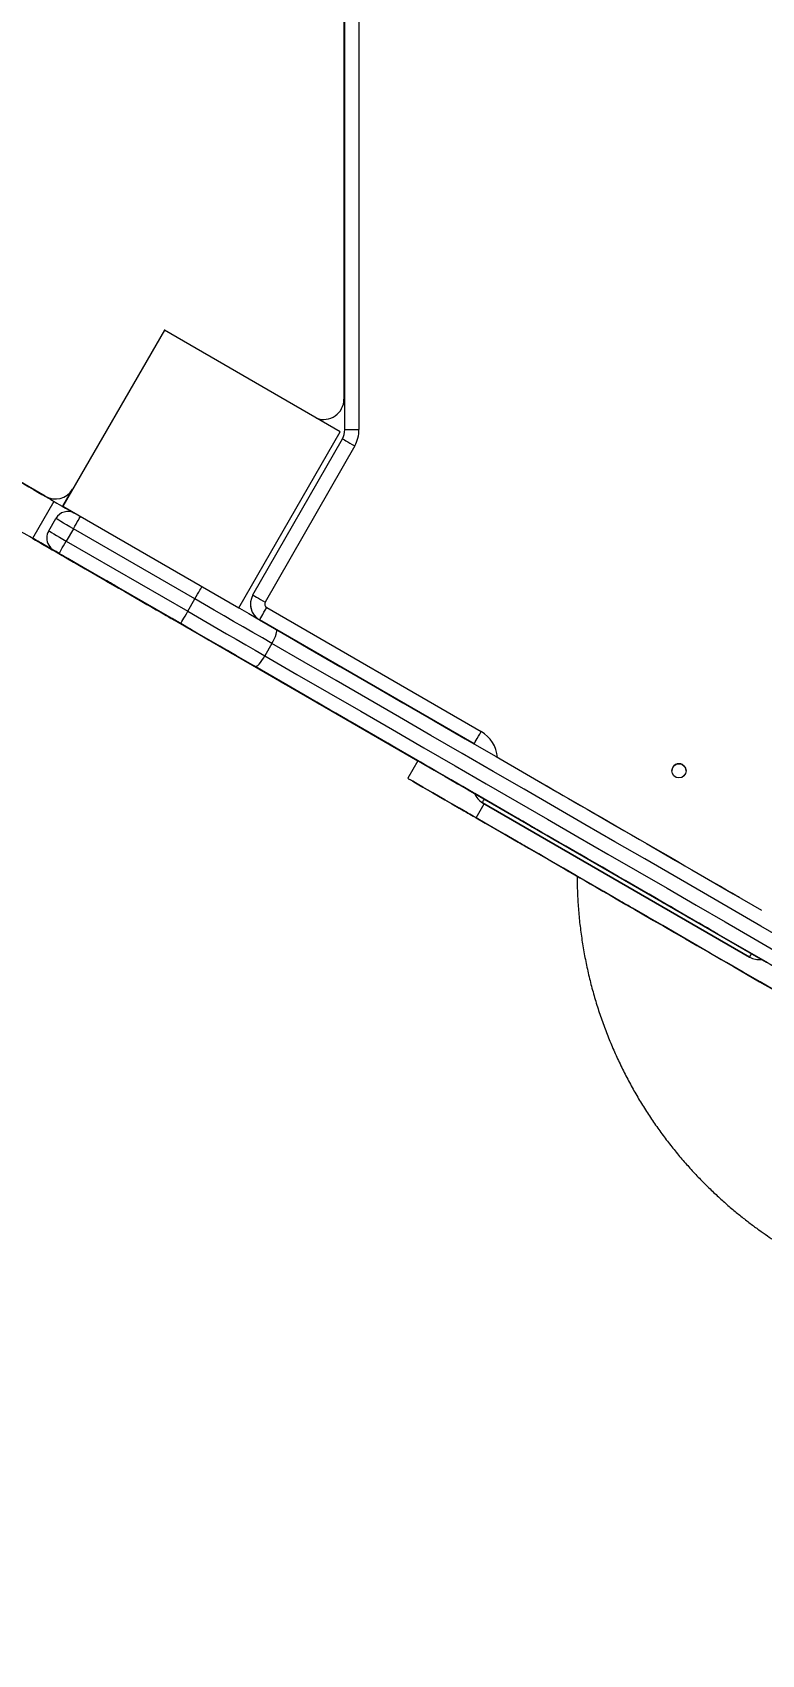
# Model space of a CAD drawing. Header units: millimetres. Extents: x -11024 to 8278, y -7837 to 5770.
# Drawn here: x -5046 to -4687, y -1772 to -974 of the extents above; entities that cross this region are included whole.
import ezdxf

# ---------------------------------------------------------------- set-up
doc = ezdxf.new("R2010")
doc.units = ezdxf.units.MM
for name, color, linetype in [('DIKOM_ОБЪЕКТ', 7, 'Continuous'), ('DIKOM_РАЗМЕР_ЗОНА', 7, 'Continuous'), ('DIKOM_РАЗМЕР_ОБЪЕКТА', 7, 'Continuous')]:
    doc.layers.add(name, color=color, linetype=linetype)
doc.styles.add('style1', font='arial.ttf', dxfattribs={"width": 0.8})
doc.dimstyles.new('1-50', dxfattribs={"dimtxt": 300, "dimasz": 200, "dimexe": 100, "dimexo": 0, "dimgap": 100, "dimtad": 1, "dimtxsty": 'style1', "dimcen": 200, "dimclrd": 7, "dimclre": 7, "dimclrt": 7, "dimadec": 1, "dimazin": 2, "dimtfac": 1, "dimtmove": 0, "dimatfit": 2, "dimfxl": 0, "dimlwd": 25, "dimlwe": 18, "dimarcsym": 0})

# ---------------------------------------------------------------- blocks, each defined once
blk = doc.blocks.new('*D9')
at = {"layer": 'Defpoints', "color": 0, "transparency": 16777216}
for p in [(3740.68, 3707.51), (-8191.56, -3797.25), (-1076.12, -3797.25)]:
    blk.add_point(p, dxfattribs=at)
at = {"layer": 'DIKOM_РАЗМЕР_ОБЪЕКТА', "color": 7, "lineweight": 18, "transparency": 16777216}
for p, q in [((3740.68, 3707.51), (-8291.56, 3707.51)), ((-1076.12, -3797.25), (-8291.56, -3797.25))]:
    blk.add_line(p, q, dxfattribs=at)
at = {"layer": 'DIKOM_РАЗМЕР_ОБЪЕКТА', "color": 7, "lineweight": 25, "transparency": 16777216}
blk.add_line((-8191.56, 3507.51), (-8191.56, -3597.25), dxfattribs=at)
at = {"layer": 'DIKOM_РАЗМЕР_ОБЪЕКТА', "color": 7, "transparency": 16777216}
for points in [[(-8224.9, 3507.51), (-8158.23, 3507.51), (-8191.56, 3707.51)], [(-8224.9, -3597.25), (-8158.23, -3597.25), (-8191.56, -3797.25)]]:
    blk.add_solid(points, dxfattribs=at)
at = {"layer": 'DIKOM_РАЗМЕР_ОБЪЕКТА', "color": 7, "transparency": 16777216, "insert": (-8444.74, -44.87), "char_height": 300, "attachment_point": 5, "rotation": 90, "style": 'style1'}
blk.add_mtext('7500', dxfattribs=at)
blk = doc.blocks.new('*D10')
at = {"layer": 'Defpoints', "color": 0, "transparency": 16777216}
for p in [(-7791.31, -186.83), (6174.94, -1432.98), (6174.94, -5371.27)]:
    blk.add_point(p, dxfattribs=at)
at = {"layer": 'DIKOM_РАЗМЕР_ОБЪЕКТА', "color": 7, "lineweight": 18, "transparency": 16777216}
for p, q in [((-7791.31, -186.83), (-7791.31, -5471.27)), ((6174.94, -1432.98), (6174.94, -5471.27))]:
    blk.add_line(p, q, dxfattribs=at)
at = {"layer": 'DIKOM_РАЗМЕР_ОБЪЕКТА', "color": 7, "lineweight": 25, "transparency": 16777216}
blk.add_line((-7591.31, -5371.27), (5974.94, -5371.27), dxfattribs=at)
at = {"layer": 'DIKOM_РАЗМЕР_ОБЪЕКТА', "color": 7, "transparency": 16777216}
for points in [[(-7591.31, -5337.93), (-7591.31, -5404.6), (-7791.31, -5371.27)], [(5974.94, -5337.93), (5974.94, -5404.6), (6174.94, -5371.27)]]:
    blk.add_solid(points, dxfattribs=at)
at = {"layer": 'DIKOM_РАЗМЕР_ОБЪЕКТА', "color": 7, "transparency": 16777216, "insert": (-1343.68, -5118.1), "char_height": 300, "attachment_point": 5, "style": 'style1'}
blk.add_mtext('14000', dxfattribs=at)
blk = doc.blocks.new('*D11')
at = {"layer": 'Defpoints', "color": 0, "transparency": 16777216}
for p in [(3316.13, 5770.14), (-10574.15, -5797.25), (-1580.09, -5797.25)]:
    blk.add_point(p, dxfattribs=at)
at = {"layer": 'DIKOM_РАЗМЕР_ЗОНА', "color": 7, "lineweight": 18, "transparency": 16777216}
for p, q in [((3316.13, 5770.14), (-10674.15, 5770.14)), ((-1580.09, -5797.25), (-10674.15, -5797.25))]:
    blk.add_line(p, q, dxfattribs=at)
at = {"layer": 'DIKOM_РАЗМЕР_ЗОНА', "color": 7, "lineweight": 25, "transparency": 16777216}
blk.add_line((-10574.15, 5570.14), (-10574.15, -5597.25), dxfattribs=at)
at = {"layer": 'DIKOM_РАЗМЕР_ЗОНА', "color": 7, "transparency": 16777216}
for points in [[(-10607.49, 5570.14), (-10540.82, 5570.14), (-10574.15, 5770.14)], [(-10607.49, -5597.25), (-10540.82, -5597.25), (-10574.15, -5797.25)]]:
    blk.add_solid(points, dxfattribs=at)
at = {"layer": 'DIKOM_РАЗМЕР_ЗОНА', "color": 7, "transparency": 16777216, "insert": (-10827.33, -172.99), "char_height": 300, "attachment_point": 5, "rotation": 90, "style": 'style1'}
blk.add_mtext('11500', dxfattribs=at)

msp = doc.modelspace()

# ---------------------------------------------------------------- linework, layer by layer
at = {"layer": 'DIKOM_ОБЪЕКТ', "color": 7, "linetype": 'Continuous', "lineweight": 15}
for p, q in [((-4892.611, -596.826), (-4892.611, -1154.038)), ((-4892.204, -1169.041), (-4892.204, -602.311)), ((-4885.204, -602.311), (-4885.204, -1169.041)), ((-4981.065, -1120.135), (-5031.064, -1206.737)), ((-4981.065, -1120.135), (-4981.115, -1120.107)), ((-4894.462, -1170.135), (-4981.065, -1120.135)), ((-5039.84, -1201.826), (-5170.61, -1126.326)), ((-4944.462, -1256.737), (-4894.462, -1170.135)), ((-4937.472, -1250.411), (-4893.396, -1173.516)), ((-4887.323, -1176.997), (-4931.399, -1253.892)), ((-5035.467, -1204.353), (-5045.966, -1222.539)), ((-5027.015, -1199.392), (-5031.21, -1206.657)), ((-5038.066, -1218.857), (-5034.566, -1212.795)), ((-5031.064, -1206.737), (-5031.21, -1206.657)), ((-5031.21, -1206.657), (-5031.205, -1206.661)), ((-5031.198, -1206.664), (-5031.205, -1206.66)), ((-5031.135, -1206.699), (-5031.202, -1206.815)), ((-5031.196, -1206.819), (-5031.129, -1206.702)), ((-5031.172, -1206.679), (-5031.189, -1206.669)), ((-5031.135, -1206.699), (-5031.172, -1206.679)), ((-5031.144, -1206.694), (-5031.162, -1206.684)), ((-5031.129, -1206.702), (-5031.135, -1206.699)), ((-5031.064, -1206.737), (-4944.462, -1256.737)), ((-5025.905, -1217.795), (-5029.405, -1223.857)), ((-4966.027, -1252.366), (-5025.905, -1217.795)), ((-5046.069, -1222.483), (-5046.087, -1222.473)), ((-5046.042, -1222.498), (-5046.059, -1222.488)), ((-5046.003, -1222.52), (-5046.032, -1222.503)), ((-5045.982, -1222.531), (-5045.992, -1222.525)), ((-5045.966, -1222.539), (-5045.972, -1222.536)), ((-5039.004, -1222.358), (-5039.004, -1222.358)), ((-5035.504, -1228.42), (-5035.504, -1228.42)), ((-5029.405, -1223.857), (-4969.527, -1258.428)), ((-4973.027, -1264.491), (-5032.905, -1229.92)), ((-5024.245, -1234.92), (-5003.462, -1246.919)), ((-5003.533, -1247.042), (-5020.114, -1237.469)), ((-5020.108, -1237.472), (-5003.529, -1247.044)), ((-5020.108, -1237.472), (-5020.108, -1237.472)), ((-5003.533, -1247.041), (-5020.087, -1237.484)), ((-5020.08, -1237.487), (-5003.529, -1247.043)), ((-5020.08, -1237.487), (-5020.08, -1237.487)), ((-5003.533, -1247.04), (-5020.06, -1237.499)), ((-5020.053, -1237.502), (-5003.529, -1247.042)), ((-5020.053, -1237.502), (-5020.053, -1237.502)), ((-5003.532, -1247.04), (-5020.021, -1237.52)), ((-5020.011, -1237.525), (-5003.531, -1247.04)), ((-5020.011, -1237.525), (-5020.011, -1237.525)), ((-5003.531, -1247.04), (-5020.001, -1237.531)), ((-5019.922, -1237.416), (-5019.991, -1237.536)), ((-5019.991, -1237.536), (-5003.531, -1247.04)), ((-5003.462, -1246.919), (-5003.531, -1247.04)), ((-5003.531, -1247.04), (-5003.531, -1247.04)), ((-5003.529, -1247.042), (-5003.529, -1247.042)), ((-5003.529, -1247.043), (-5003.529, -1247.043)), ((-5003.529, -1247.043), (-5003.529, -1247.044)), ((-4969.527, -1258.428), (-4966.027, -1252.366)), ((-4944.462, -1256.737), (-4944.465, -1256.736)), ((-4938.664, -1254.887), (-4938.664, -1254.887)), ((-4930.664, -1256.619), (-4824.975, -1317.638)), ((-4977.481, -1261.919), (-4977.55, -1262.04)), ((-4977.481, -1261.919), (-4977.55, -1262.04)), ((-4977.481, -1261.92), (-4977.55, -1262.04)), ((-4977.481, -1261.92), (-4977.55, -1262.04)), ((-4977.483, -1261.924), (-4977.55, -1262.041)), ((-4977.483, -1261.924), (-4977.55, -1262.042)), ((-4977.483, -1261.924), (-4977.55, -1262.041)), ((-4977.483, -1261.924), (-4977.55, -1262.042)), ((-4977.483, -1261.925), (-4977.55, -1262.043)), ((-4977.483, -1261.925), (-4977.55, -1262.043)), ((-4977.55, -1262.04), (-4977.55, -1262.04)), ((-4977.55, -1262.04), (-4977.55, -1262.04)), ((-4977.55, -1262.041), (-4977.55, -1262.041)), ((-4977.55, -1262.042), (-4977.55, -1262.042)), ((-4977.55, -1262.043), (-4977.55, -1262.043)), ((-4977.483, -1261.925), (-4856.184, -1331.957)), ((-4973.28, -1264.352), (-4973.307, -1264.336)), ((-4973.255, -1264.364), (-4973.224, -1264.383)), ((-4973.255, -1264.364), (-4973.255, -1264.364)), ((-4973.253, -1264.366), (-4973.251, -1264.368)), ((-4973.253, -1264.366), (-4973.253, -1264.366)), ((-4967.089, -1267.919), (-4967.089, -1267.919)), ((-4967.089, -1267.92), (-4967.089, -1267.92)), ((-4967.043, -1267.946), (-4967.089, -1267.92)), ((-4966.96, -1267.994), (-4967.043, -1267.946)), ((-4828.475, -1323.7), (-4934.164, -1262.681)), ((-4934.164, -1262.681), (-4828.475, -1323.7)), ((-4928.089, -1274.27), (-4931.589, -1280.332)), ((-4896.683, -1308.573), (-4896.681, -1308.571)), ((-4828.475, -1323.7), (-4828.475, -1323.7)), ((-4856.183, -1331.957), (-4861.183, -1340.617)), ((-4838.109, -1342.387), (-4838.109, -1342.387)), ((-4826.851, -1348.887), (-4688.287, -1428.887)), ((-4827.527, -1360.048), (-4823.525, -1353.117)), ((-4692.751, -1428.619), (-4824.387, -1352.619)), ((-4824.387, -1352.619), (-4692.751, -1428.619)), ((-4824.387, -1352.619), (-4824.387, -1352.619)), ((-4761.53, -1398.152), (-4827.527, -1360.048)), ((-4806.932, -1360.387), (-4806.932, -1360.386)), ((-4708.206, -1417.386), (-4708.206, -1417.387)), ((-4692.751, -1428.619), (-4692.751, -1428.619))]:
    msp.add_line(p, q, dxfattribs=at)
at = {"layer": 'DIKOM_ОБЪЕКТ', "color": 7, "linetype": 'Continuous', "lineweight": 15, "flags": 128}
for points in [[(-4892.204, -1169.041), (-4892.069, -1169.041), (-4891.671, -1169.041), (-4891.024, -1169.041), (-4890.154, -1169.041), (-4889.093, -1169.041), (-4887.883, -1169.041), (-4886.569, -1169.041), (-4885.204, -1169.041)], [(-4893.396, -1173.516), (-4893.279, -1173.583), (-4892.933, -1173.781), (-4892.372, -1174.103), (-4891.617, -1174.536), (-4890.697, -1175.063), (-4889.647, -1175.665), (-4888.507, -1176.318), (-4887.323, -1176.997)], [(-5052.786, -1194.354), (-5050.321, -1195.777), (-5047.906, -1197.171), (-5045.591, -1198.508), (-5043.422, -1199.76), (-5041.444, -1200.902), (-5039.697, -1201.911), (-5038.215, -1202.766), (-5037.031, -1203.449), (-5036.168, -1203.948), (-5035.643, -1204.251), (-5035.467, -1204.353)], [(-5035.467, -1204.353), (-5035.309, -1204.444), (-5034.821, -1204.726), (-5034.015, -1205.191), (-5032.9, -1205.835), (-5031.491, -1206.649), (-5029.805, -1207.622), (-5027.863, -1208.743), (-5025.744, -1209.966)], [(-5045.966, -1222.539), (-5046.143, -1222.438), (-5046.668, -1222.134), (-5047.531, -1221.636), (-5048.715, -1220.952), (-5050.196, -1220.097), (-5051.944, -1219.089), (-5053.922, -1217.946), (-5056.091, -1216.694), (-5058.406, -1215.357), (-5060.821, -1213.963), (-5063.286, -1212.54)], [(-5025.905, -1217.795), (-5027.595, -1216.82), (-5029.219, -1215.882), (-5030.717, -1215.017), (-5032.029, -1214.26), (-5033.106, -1213.638), (-5033.907, -1213.176), (-5034.399, -1212.891), (-5034.566, -1212.795)], [(-5031.129, -1206.702), (-5030.952, -1206.804), (-5030.428, -1207.107), (-5029.565, -1207.605), (-5028.382, -1208.288), (-5026.902, -1209.142), (-5025.156, -1210.15), (-5025.129, -1210.166)], [(-5025.279, -1210.081), (-5026.295, -1209.645), (-5026.313, -1209.638)], [(-5025.905, -1217.795), (-5025.223, -1216.613), (-5024.566, -1215.475), (-5023.961, -1214.427), (-5023.431, -1213.509), (-5022.995, -1212.755), (-5022.672, -1212.195), (-5022.473, -1211.85), (-5022.407, -1211.736)], [(-5038.066, -1218.857), (-5037.899, -1218.954), (-5037.407, -1219.238), (-5036.606, -1219.7), (-5035.529, -1220.322), (-5034.217, -1221.08), (-5032.719, -1221.944), (-5031.095, -1222.882), (-5029.405, -1223.857)], [(-5020.114, -1237.469), (-5023.023, -1235.789), (-5025.895, -1234.131), (-5028.695, -1232.515), (-5031.387, -1230.961), (-5033.937, -1229.488), (-5036.313, -1228.116), (-5038.486, -1226.862), (-5040.428, -1225.741), (-5042.114, -1224.768), (-5043.523, -1223.954), (-5044.638, -1223.31), (-5045.445, -1222.844), (-5045.933, -1222.562), (-5046.097, -1222.468)], [(-5046.087, -1222.473), (-5045.924, -1222.568), (-5045.436, -1222.849), (-5044.629, -1223.315), (-5043.515, -1223.958), (-5042.106, -1224.772), (-5040.419, -1225.745), (-5038.478, -1226.866), (-5036.306, -1228.12), (-5033.93, -1229.492), (-5031.38, -1230.964), (-5028.689, -1232.518), (-5025.889, -1234.135), (-5023.017, -1235.793), (-5020.108, -1237.472)], [(-5020.087, -1237.484), (-5022.996, -1235.804), (-5025.868, -1234.146), (-5028.668, -1232.53), (-5031.36, -1230.976), (-5033.91, -1229.503), (-5036.286, -1228.131), (-5038.459, -1226.877), (-5040.4, -1225.756), (-5042.086, -1224.782), (-5043.496, -1223.969), (-5044.611, -1223.325), (-5045.418, -1222.859), (-5045.906, -1222.577), (-5046.069, -1222.483)], [(-5046.059, -1222.488), (-5045.896, -1222.583), (-5045.409, -1222.864), (-5044.602, -1223.33), (-5043.487, -1223.973), (-5042.078, -1224.787), (-5040.392, -1225.76), (-5038.451, -1226.881), (-5036.279, -1228.135), (-5033.903, -1229.507), (-5031.353, -1230.979), (-5028.662, -1232.533), (-5025.862, -1234.15), (-5022.99, -1235.808), (-5020.08, -1237.487)], [(-5020.06, -1237.499), (-5022.969, -1235.819), (-5025.841, -1234.161), (-5028.641, -1232.545), (-5031.332, -1230.99), (-5033.882, -1229.518), (-5036.259, -1228.146), (-5038.431, -1226.892), (-5040.373, -1225.771), (-5042.059, -1224.797), (-5043.469, -1223.984), (-5044.584, -1223.34), (-5045.39, -1222.874), (-5045.879, -1222.592), (-5046.042, -1222.498)], [(-5046.032, -1222.503), (-5045.869, -1222.598), (-5045.381, -1222.879), (-5044.575, -1223.345), (-5043.46, -1223.988), (-5042.051, -1224.802), (-5040.365, -1225.775), (-5038.424, -1226.896), (-5036.252, -1228.15), (-5033.876, -1229.522), (-5031.326, -1230.994), (-5028.634, -1232.548), (-5025.834, -1234.164), (-5022.962, -1235.823), (-5020.053, -1237.502)], [(-5020.021, -1237.52), (-5022.93, -1235.84), (-5025.802, -1234.182), (-5028.602, -1232.566), (-5031.294, -1231.012), (-5033.843, -1229.54), (-5036.219, -1228.168), (-5038.392, -1226.914), (-5040.334, -1225.793), (-5042.02, -1224.819), (-5043.429, -1224.005), (-5044.544, -1223.362), (-5045.351, -1222.896), (-5045.839, -1222.614), (-5046.003, -1222.52)], [(-5045.992, -1222.525), (-5045.829, -1222.62), (-5045.341, -1222.901), (-5044.535, -1223.367), (-5043.42, -1224.01), (-5042.011, -1224.824), (-5040.325, -1225.798), (-5038.383, -1226.918), (-5036.211, -1228.173), (-5033.835, -1229.545), (-5031.285, -1231.017), (-5028.593, -1232.571), (-5025.793, -1234.187), (-5022.92, -1235.846), (-5020.011, -1237.525)], [(-5020.001, -1237.531), (-5022.91, -1235.851), (-5025.782, -1234.193), (-5028.582, -1232.577), (-5031.274, -1231.023), (-5033.823, -1229.551), (-5036.199, -1228.179), (-5038.372, -1226.925), (-5040.313, -1225.804), (-5041.999, -1224.83), (-5043.409, -1224.017), (-5044.524, -1223.373), (-5045.33, -1222.907), (-5045.819, -1222.625), (-5045.982, -1222.531)], [(-5045.972, -1222.536), (-5045.809, -1222.631), (-5045.321, -1222.912), (-5044.515, -1223.378), (-5043.4, -1224.021), (-5041.991, -1224.835), (-5040.304, -1225.809), (-5038.363, -1226.929), (-5036.191, -1228.184), (-5033.815, -1229.556), (-5031.265, -1231.028), (-5028.573, -1232.582), (-5025.773, -1234.198), (-5022.9, -1235.857), (-5019.991, -1237.536)], [(-5032.905, -1229.92), (-5033.412, -1229.627), (-5033.9, -1229.346), (-5034.349, -1229.086), (-5034.743, -1228.859), (-5035.066, -1228.672), (-5035.306, -1228.534), (-5035.454, -1228.449), (-5035.504, -1228.42)], [(-5035.504, -1228.42), (-5035.333, -1228.519), (-5034.825, -1228.812), (-5033.995, -1229.291), (-5032.87, -1229.941), (-5031.482, -1230.742), (-5029.875, -1231.67), (-5028.096, -1232.697), (-5026.2, -1233.791), (-5024.245, -1234.92)], [(-5032.905, -1229.92), (-5032.838, -1229.803), (-5032.639, -1229.458), (-5032.316, -1228.898), (-5031.88, -1228.144), (-5031.35, -1227.225), (-5030.745, -1226.177), (-5030.088, -1225.04), (-5029.405, -1223.857)], [(-5003.656, -1246.971), (-5003.81, -1246.882), (-5004.258, -1246.623), (-5004.96, -1246.218), (-5005.854, -1245.702), (-5006.861, -1245.12), (-5007.891, -1244.526), (-5008.852, -1243.971), (-5009.66, -1243.505), (-5010.241, -1243.169), (-5010.546, -1242.993), (-5010.546, -1242.993), (-5010.241, -1243.169), (-5009.66, -1243.505), (-5008.853, -1243.971), (-5007.891, -1244.526), (-5006.862, -1245.12), (-5005.855, -1245.701), (-5004.961, -1246.218), (-5004.258, -1246.623), (-5003.81, -1246.882), (-5003.656, -1246.971)], [(-5003.628, -1246.986), (-5003.782, -1246.897), (-5004.23, -1246.639), (-5004.932, -1246.233), (-5005.826, -1245.717), (-5006.833, -1245.136), (-5007.863, -1244.541), (-5008.824, -1243.986), (-5009.631, -1243.52), (-5010.213, -1243.184), (-5010.517, -1243.009), (-5010.518, -1243.009), (-5010.213, -1243.184), (-5009.632, -1243.52), (-5008.825, -1243.986), (-5007.863, -1244.541), (-5006.834, -1245.136), (-5005.827, -1245.717), (-5004.933, -1246.233), (-5004.23, -1246.639), (-5003.782, -1246.897), (-5003.628, -1246.986)], [(-5003.6, -1247.002), (-5003.754, -1246.913), (-5004.202, -1246.654), (-5004.904, -1246.249), (-5005.799, -1245.732), (-5006.805, -1245.151), (-5007.835, -1244.557), (-5008.796, -1244.002), (-5009.603, -1243.536), (-5010.185, -1243.2), (-5010.49, -1243.024), (-5010.49, -1243.024), (-5010.186, -1243.2), (-5009.604, -1243.535), (-5008.797, -1244.002), (-5007.835, -1244.556), (-5006.806, -1245.151), (-5005.799, -1245.732), (-5004.905, -1246.249), (-5004.202, -1246.654), (-5003.754, -1246.913), (-5003.6, -1247.002)], [(-5003.559, -1247.024), (-5003.713, -1246.935), (-5004.161, -1246.677), (-5004.863, -1246.271), (-5005.757, -1245.755), (-5006.764, -1245.174), (-5007.794, -1244.579), (-5008.755, -1244.024), (-5009.562, -1243.558), (-5010.144, -1243.222), (-5010.449, -1243.047), (-5010.449, -1243.047), (-5010.145, -1243.222), (-5009.563, -1243.558), (-5008.756, -1244.024), (-5007.794, -1244.579), (-5006.765, -1245.174), (-5005.758, -1245.755), (-5004.864, -1246.271), (-5004.161, -1246.677), (-5003.713, -1246.935), (-5003.559, -1247.024)], [(-5003.538, -1247.036), (-5003.692, -1246.947), (-5004.14, -1246.688), (-5004.842, -1246.283), (-5005.737, -1245.767), (-5006.743, -1245.185), (-5007.773, -1244.591), (-5008.734, -1244.036), (-5009.541, -1243.57), (-5010.123, -1243.234), (-5010.428, -1243.058), (-5010.428, -1243.058), (-5010.124, -1243.234), (-5009.542, -1243.57), (-5008.735, -1244.036), (-5007.773, -1244.591), (-5006.744, -1245.185), (-5005.737, -1245.766), (-5004.843, -1246.283), (-5004.14, -1246.688), (-5003.692, -1246.947), (-5003.538, -1247.036)], [(-5003.461, -1246.92), (-5003.615, -1246.831), (-5004.062, -1246.572), (-5004.765, -1246.167), (-5005.659, -1245.65), (-5006.666, -1245.069), (-5007.696, -1244.475), (-5008.657, -1243.92), (-5009.464, -1243.454), (-5010.046, -1243.118), (-5010.35, -1242.942), (-5010.35, -1242.942), (-5010.046, -1243.118), (-5009.464, -1243.454), (-5008.657, -1243.92), (-5007.696, -1244.475), (-5006.666, -1245.069), (-5005.659, -1245.65), (-5004.765, -1246.167), (-5004.062, -1246.572), (-5003.615, -1246.831), (-5003.461, -1246.92)], [(-4977.55, -1262.041), (-4977.714, -1261.947), (-4978.202, -1261.665), (-4979.009, -1261.2), (-4980.124, -1260.556), (-4981.533, -1259.742), (-4983.219, -1258.769), (-4985.161, -1257.648), (-4987.334, -1256.393), (-4989.71, -1255.021), (-4992.26, -1253.549), (-4994.952, -1251.995), (-4997.752, -1250.378), (-5000.624, -1248.72), (-5003.533, -1247.04)], [(-4977.55, -1262.042), (-4977.714, -1261.948), (-4978.202, -1261.666), (-4979.009, -1261.2), (-4980.124, -1260.557), (-4981.533, -1259.743), (-4983.219, -1258.769), (-4985.161, -1257.648), (-4987.334, -1256.394), (-4989.71, -1255.022), (-4992.26, -1253.55), (-4994.952, -1251.996), (-4997.752, -1250.379), (-5000.624, -1248.721), (-5003.533, -1247.041)], [(-4977.55, -1262.043), (-4977.714, -1261.949), (-4978.202, -1261.667), (-4979.009, -1261.201), (-4980.124, -1260.557), (-4981.533, -1259.744), (-4983.219, -1258.77), (-4985.161, -1257.649), (-4987.334, -1256.395), (-4989.71, -1255.023), (-4992.26, -1253.551), (-4994.952, -1251.996), (-4997.752, -1250.38), (-5000.624, -1248.721), (-5003.533, -1247.042)], [(-4977.55, -1262.04), (-4977.714, -1261.946), (-4978.202, -1261.664), (-4979.009, -1261.199), (-4980.123, -1260.555), (-4981.533, -1259.741), (-4983.219, -1258.768), (-4985.16, -1257.647), (-4987.333, -1256.393), (-4989.709, -1255.021), (-4992.259, -1253.548), (-4994.951, -1251.994), (-4997.751, -1250.378), (-5000.623, -1248.72), (-5003.532, -1247.04)], [(-5003.531, -1247.04), (-5000.623, -1248.719), (-4997.75, -1250.377), (-4994.951, -1251.994), (-4992.259, -1253.548), (-4989.709, -1255.02), (-4987.333, -1256.392), (-4985.16, -1257.646), (-4983.219, -1258.767), (-4981.533, -1259.741), (-4980.123, -1260.554), (-4979.009, -1261.198), (-4978.202, -1261.664), (-4977.714, -1261.945), (-4977.55, -1262.04)], [(-4977.55, -1262.04), (-4977.714, -1261.945), (-4978.202, -1261.664), (-4979.009, -1261.198), (-4980.123, -1260.554), (-4981.533, -1259.741), (-4983.219, -1258.767), (-4985.16, -1257.646), (-4987.333, -1256.392), (-4989.709, -1255.02), (-4992.259, -1253.548), (-4994.951, -1251.994), (-4997.75, -1250.378), (-5000.623, -1248.719), (-5003.531, -1247.04)], [(-5003.531, -1247.04), (-5000.623, -1248.72), (-4997.75, -1250.378), (-4994.951, -1251.994), (-4992.259, -1253.548), (-4989.709, -1255.021), (-4987.333, -1256.393), (-4985.16, -1257.647), (-4983.219, -1258.768), (-4981.533, -1259.741), (-4980.123, -1260.555), (-4979.009, -1261.199), (-4978.202, -1261.664), (-4977.714, -1261.946), (-4977.55, -1262.04)], [(-5003.529, -1247.042), (-5000.621, -1248.722), (-4997.748, -1250.38), (-4994.949, -1251.996), (-4992.257, -1253.55), (-4989.708, -1255.022), (-4987.332, -1256.394), (-4985.159, -1257.648), (-4983.218, -1258.769), (-4981.532, -1259.742), (-4980.123, -1260.556), (-4979.009, -1261.2), (-4978.202, -1261.665), (-4977.714, -1261.947), (-4977.55, -1262.041)], [(-5003.529, -1247.043), (-5000.621, -1248.723), (-4997.748, -1250.381), (-4994.949, -1251.997), (-4992.257, -1253.551), (-4989.708, -1255.023), (-4987.332, -1256.395), (-4985.159, -1257.649), (-4983.218, -1258.77), (-4981.532, -1259.743), (-4980.123, -1260.557), (-4979.009, -1261.2), (-4978.202, -1261.666), (-4977.714, -1261.948), (-4977.55, -1262.042)], [(-5003.529, -1247.044), (-5000.621, -1248.723), (-4997.748, -1250.382), (-4994.949, -1251.998), (-4992.257, -1253.552), (-4989.708, -1255.024), (-4987.332, -1256.396), (-4985.159, -1257.65), (-4983.218, -1258.771), (-4981.532, -1259.744), (-4980.123, -1260.557), (-4979.009, -1261.201), (-4978.202, -1261.667), (-4977.714, -1261.949), (-4977.55, -1262.043)], [(-5003.462, -1246.919), (-5000.106, -1248.857), (-4996.778, -1250.778), (-4993.508, -1252.666), (-4990.322, -1254.505), (-4987.249, -1256.28), (-4984.314, -1257.974), (-4981.542, -1259.575), (-4978.957, -1261.067), (-4976.582, -1262.438), (-4974.436, -1263.678), (-4972.537, -1264.774), (-4970.902, -1265.718), (-4969.545, -1266.501), (-4968.477, -1267.118), (-4967.708, -1267.562), (-4967.244, -1267.83), (-4967.089, -1267.919)], [(-4966.027, -1252.366), (-4965.344, -1251.184), (-4964.688, -1250.046), (-4964.083, -1248.998), (-4963.552, -1248.08), (-4963.117, -1247.326), (-4962.793, -1246.765), (-4962.594, -1246.421), (-4962.529, -1246.307)], [(-4928.089, -1274.27), (-4932.768, -1271.569), (-4937.472, -1268.853), (-4942.198, -1266.124), (-4946.942, -1263.385), (-4951.701, -1260.638), (-4956.47, -1257.884), (-4961.247, -1255.126), (-4966.027, -1252.366)], [(-4937.472, -1250.411), (-4937.355, -1250.478), (-4937.01, -1250.676), (-4936.448, -1250.998), (-4935.693, -1251.431), (-4934.773, -1251.958), (-4933.723, -1252.56), (-4932.584, -1253.213), (-4931.399, -1253.892)], [(-4973.027, -1264.491), (-4972.96, -1264.374), (-4972.761, -1264.029), (-4972.437, -1263.469), (-4972.002, -1262.715), (-4971.472, -1261.796), (-4970.867, -1260.748), (-4970.21, -1259.611), (-4969.527, -1258.428)], [(-4969.527, -1258.428), (-4964.747, -1261.188), (-4959.97, -1263.946), (-4955.201, -1266.7), (-4950.442, -1269.447), (-4945.698, -1272.186), (-4940.972, -1274.915), (-4936.268, -1277.631), (-4931.589, -1280.332)], [(-4944.461, -1256.735), (-4944.11, -1256.937), (-4939.532, -1259.58), (-4934.971, -1262.213), (-4930.432, -1264.834), (-4925.917, -1267.441)], [(-4934.164, -1262.681), (-4934.097, -1262.565), (-4933.897, -1262.22), (-4933.574, -1261.659), (-4933.139, -1260.905), (-4932.608, -1259.987), (-4932.003, -1258.939), (-4931.347, -1257.802), (-4930.664, -1256.619)], [(-4896.683, -1308.573), (-4899.504, -1306.944), (-4902.619, -1305.146), (-4906.02, -1303.183), (-4909.698, -1301.059), (-4913.645, -1298.78), (-4917.852, -1296.351), (-4922.309, -1293.778), (-4927.006, -1291.066), (-4931.931, -1288.223), (-4937.073, -1285.254), (-4942.419, -1282.167), (-4947.958, -1278.969), (-4953.676, -1275.668), (-4959.56, -1272.271), (-4965.596, -1268.786), (-4971.769, -1265.222), (-4977.483, -1261.923)], [(-4977.483, -1261.924), (-4976.385, -1262.557), (-4975.166, -1263.261), (-4974.235, -1263.799), (-4973.603, -1264.164), (-4973.275, -1264.353), (-4973.255, -1264.364)], [(-4977.483, -1261.925), (-4977.342, -1262.006), (-4975.901, -1262.838), (-4974.764, -1263.495), (-4973.943, -1263.969), (-4973.446, -1264.256), (-4973.28, -1264.352)], [(-4973.307, -1264.336), (-4973.327, -1264.325), (-4973.654, -1264.136), (-4974.286, -1263.771), (-4975.216, -1263.234), (-4976.435, -1262.53), (-4977.483, -1261.925)], [(-4977.483, -1261.925), (-4977.315, -1262.021), (-4975.874, -1262.853), (-4974.737, -1263.51), (-4973.916, -1263.984), (-4973.42, -1264.27), (-4973.253, -1264.366)], [(-4973.224, -1264.383), (-4973.389, -1264.287), (-4973.885, -1264.001), (-4974.706, -1263.527), (-4975.843, -1262.87), (-4977.283, -1262.039), (-4977.482, -1261.924)], [(-4973.251, -1264.368), (-4973.416, -1264.272), (-4973.913, -1263.986), (-4974.733, -1263.512), (-4975.87, -1262.855), (-4977.31, -1262.024), (-4977.482, -1261.925)], [(-4967.089, -1267.919), (-4967.244, -1267.83), (-4967.708, -1267.562), (-4968.477, -1267.118), (-4969.545, -1266.501), (-4970.902, -1265.718), (-4972.537, -1264.774), (-4974.436, -1263.678), (-4976.582, -1262.439), (-4977.481, -1261.919)], [(-4967.089, -1267.92), (-4967.244, -1267.83), (-4967.708, -1267.562), (-4968.477, -1267.118), (-4969.545, -1266.502), (-4970.902, -1265.718), (-4972.537, -1264.775), (-4974.436, -1263.678), (-4976.582, -1262.439), (-4977.481, -1261.92)], [(-4977.48, -1261.92), (-4976.6, -1262.428), (-4974.444, -1263.673), (-4972.534, -1264.776), (-4970.884, -1265.728), (-4969.51, -1266.522), (-4968.423, -1267.15), (-4967.632, -1267.606), (-4967.143, -1267.888), (-4966.962, -1267.993), (-4966.96, -1267.994)], [(-4977.48, -1261.921), (-4971.602, -1265.315), (-4965.389, -1268.902), (-4959.309, -1272.412), (-4953.375, -1275.838), (-4947.6, -1279.172), (-4941.997, -1282.407), (-4936.579, -1285.536), (-4931.356, -1288.551), (-4926.341, -1291.446), (-4921.545, -1294.216), (-4916.977, -1296.853), (-4912.649, -1299.351), (-4908.569, -1301.707), (-4904.747, -1303.914), (-4901.191, -1305.967), (-4897.908, -1307.862), (-4894.906, -1309.595), (-4892.192, -1311.162)], [(-4936.417, -1285.628), (-4940.932, -1283.021), (-4945.471, -1280.4), (-4950.032, -1277.767), (-4954.61, -1275.124), (-4959.202, -1272.473), (-4963.804, -1269.815), (-4968.414, -1267.154), (-4973.027, -1264.491)], [(-4928.089, -1274.27), (-4927.431, -1273.072), (-4926.851, -1271.892), (-4926.368, -1270.773), (-4926.003, -1269.759), (-4925.769, -1268.889), (-4925.675, -1268.196), (-4925.725, -1267.707), (-4925.917, -1267.441)], [(-4925.917, -1267.441), (-4910.199, -1276.515), (-4894.558, -1285.546), (-4878.998, -1294.53), (-4863.526, -1303.462), (-4848.147, -1312.341), (-4832.868, -1321.163), (-4817.694, -1329.923), (-4802.632, -1338.62), (-4787.687, -1347.248), (-4772.864, -1355.806), (-4758.17, -1364.289), (-4743.611, -1372.695), (-4729.192, -1381.02), (-4714.917, -1389.262), (-4700.795, -1397.415), (-4686.828, -1405.479)], [(-4673.329, -1421.356), (-4687.236, -1413.327), (-4701.305, -1405.203), (-4715.533, -1396.989), (-4729.912, -1388.687), (-4744.438, -1380.301), (-4759.105, -1371.833), (-4773.907, -1363.287), (-4788.839, -1354.666), (-4803.894, -1345.974), (-4819.068, -1337.213), (-4834.353, -1328.388), (-4849.745, -1319.502), (-4865.238, -1310.557), (-4880.824, -1301.558), (-4896.499, -1292.508), (-4912.256, -1283.411), (-4928.089, -1274.27)], [(-4936.417, -1285.628), (-4936.09, -1285.661), (-4935.642, -1285.459), (-4935.089, -1285.032), (-4934.453, -1284.394), (-4933.757, -1283.571), (-4933.029, -1282.594), (-4932.297, -1281.5), (-4931.589, -1280.332)], [(-4931.589, -1280.332), (-4915.756, -1289.473), (-4899.999, -1298.571), (-4884.324, -1307.62), (-4868.738, -1316.619), (-4853.245, -1325.564), (-4837.853, -1334.45), (-4822.568, -1343.275), (-4807.394, -1352.036), (-4792.339, -1360.728), (-4777.407, -1369.349), (-4762.605, -1377.895), (-4747.938, -1386.363), (-4733.412, -1394.75), (-4719.033, -1403.052), (-4704.805, -1411.266), (-4690.736, -1419.389), (-4676.829, -1427.418)], [(-4683.523, -1431.636), (-4697.328, -1423.666), (-4711.294, -1415.602), (-4725.417, -1407.448), (-4739.692, -1399.207), (-4754.111, -1390.882), (-4768.67, -1382.476), (-4783.364, -1373.993), (-4798.187, -1365.435), (-4813.132, -1356.806), (-4828.194, -1348.11), (-4843.368, -1339.349), (-4858.647, -1330.528), (-4874.026, -1321.649), (-4889.498, -1312.716), (-4905.058, -1303.733), (-4920.699, -1294.702), (-4936.417, -1285.628)], [(-4828.284, -1348.064), (-4833.994, -1344.767), (-4839.843, -1341.39), (-4845.522, -1338.111), (-4851.022, -1334.936), (-4856.329, -1331.872), (-4861.434, -1328.924), (-4866.326, -1326.1), (-4870.994, -1323.405), (-4875.43, -1320.844), (-4879.624, -1318.422), (-4883.567, -1316.146), (-4887.252, -1314.018), (-4890.671, -1312.044), (-4893.817, -1310.228), (-4896.683, -1308.573)], [(-4892.192, -1311.162), (-4889.488, -1312.724), (-4886.5, -1314.449), (-4883.235, -1316.334), (-4879.7, -1318.375), (-4875.901, -1320.568), (-4871.848, -1322.908), (-4867.549, -1325.39), (-4863.013, -1328.009), (-4858.25, -1330.759), (-4853.271, -1333.634), (-4848.086, -1336.627), (-4842.706, -1339.734), (-4837.142, -1342.946), (-4831.408, -1346.256), (-4828.286, -1348.059)], [(-4828.475, -1323.7), (-4828.408, -1323.584), (-4828.209, -1323.239), (-4827.885, -1322.679), (-4827.45, -1321.925), (-4826.92, -1321.006), (-4826.315, -1319.958), (-4825.658, -1318.821), (-4824.975, -1317.638)], [(-4828.284, -1348.065), (-4830.758, -1346.636), (-4834.463, -1344.497), (-4837.889, -1342.519), (-4841.031, -1340.705), (-4843.886, -1339.057), (-4846.449, -1337.577), (-4848.719, -1336.266), (-4850.692, -1335.127), (-4852.365, -1334.161), (-4853.737, -1333.369), (-4854.806, -1332.752), (-4855.57, -1332.311), (-4856.03, -1332.045), (-4856.183, -1331.957), (-4856.183, -1331.957)], [(-4827.527, -1360.048), (-4831.777, -1357.594), (-4835.758, -1355.296), (-4839.463, -1353.157), (-4842.889, -1351.179), (-4846.031, -1349.365), (-4848.886, -1347.717), (-4851.449, -1346.237), (-4853.719, -1344.927), (-4855.691, -1343.788), (-4857.364, -1342.822), (-4858.737, -1342.03), (-4859.805, -1341.412), (-4860.57, -1340.971), (-4861.03, -1340.706), (-4861.183, -1340.617), (-4861.031, -1340.705), (-4860.573, -1340.97), (-4859.81, -1341.41), (-4858.742, -1342.027), (-4857.371, -1342.818), (-4855.699, -1343.784), (-4853.728, -1344.922), (-4851.459, -1346.231), (-4848.897, -1347.711), (-4846.043, -1349.358), (-4842.902, -1351.172), (-4839.478, -1353.149), (-4835.774, -1355.287), (-4831.795, -1357.585), (-4827.545, -1360.038), (-4823.031, -1362.645), (-4818.257, -1365.401), (-4813.229, -1368.304), (-4807.954, -1371.349), (-4802.438, -1374.534), (-4796.687, -1377.854), (-4790.709, -1381.306), (-4784.511, -1384.884), (-4778.1, -1388.586), (-4777.812, -1388.752)], [(-4828.286, -1348.059), (-4828.806, -1347.758), (-4830.702, -1346.664), (-4832.48, -1345.637), (-4834.088, -1344.709), (-4835.475, -1343.908), (-4836.601, -1343.258), (-4837.43, -1342.779), (-4837.938, -1342.486), (-4838.109, -1342.387)], [(-4838.109, -1342.387), (-4837.938, -1342.486), (-4837.43, -1342.779), (-4836.601, -1343.258), (-4835.475, -1343.908), (-4834.088, -1344.709), (-4832.48, -1345.637), (-4830.702, -1346.664), (-4828.806, -1347.758), (-4826.851, -1348.887)], [(-4796.432, -1342.2), (-4796.28, -1342.288), (-4795.824, -1342.551), (-4795.069, -1342.988), (-4794.016, -1343.595), (-4792.675, -1344.37), (-4791.052, -1345.306), (-4789.158, -1346.4), (-4787.005, -1347.643), (-4784.605, -1349.029), (-4781.974, -1350.548), (-4779.128, -1352.191), (-4776.084, -1353.948), (-4772.861, -1355.809), (-4769.48, -1357.761), (-4765.96, -1359.794), (-4762.323, -1361.893), (-4758.592, -1364.047), (-4754.791, -1366.242), (-4750.942, -1368.464), (-4747.069, -1370.7), (-4743.196, -1372.936), (-4739.347, -1375.159), (-4735.545, -1377.353), (-4731.815, -1379.507), (-4728.178, -1381.607), (-4724.658, -1383.639), (-4721.277, -1385.591), (-4718.054, -1387.452), (-4715.01, -1389.209), (-4712.164, -1390.853), (-4709.533, -1392.372), (-4707.133, -1393.757), (-4704.98, -1395), (-4703.086, -1396.094), (-4701.463, -1397.031), (-4700.121, -1397.805), (-4699.069, -1398.413), (-4698.313, -1398.849), (-4697.858, -1399.112), (-4697.706, -1399.2)], [(-4833.591, -1356.548), (-4834.398, -1356.081), (-4834.98, -1355.746), (-4835.285, -1355.57), (-4835.285, -1355.57), (-4834.98, -1355.745), (-4834.399, -1356.081), (-4833.591, -1356.547), (-4832.63, -1357.102), (-4831.601, -1357.697), (-4830.593, -1358.278), (-4829.699, -1358.794), (-4828.997, -1359.2), (-4828.549, -1359.459), (-4828.395, -1359.547), (-4828.549, -1359.459), (-4828.996, -1359.2), (-4829.699, -1358.795), (-4830.593, -1358.278), (-4831.6, -1357.697), (-4832.63, -1357.103), (-4833.591, -1356.548)], [(-4824.387, -1352.619), (-4824.32, -1352.503), (-4824.12, -1352.158), (-4823.797, -1351.597), (-4823.387, -1350.887)], [(-4679.244, -1445.659), (-4687.628, -1440.819), (-4695.916, -1436.034), (-4704.1, -1431.308), (-4712.17, -1426.649), (-4720.115, -1422.062), (-4727.927, -1417.553), (-4735.594, -1413.126), (-4743.108, -1408.787), (-4750.46, -1404.542), (-4757.642, -1400.396), (-4764.644, -1396.354), (-4771.457, -1392.421), (-4778.073, -1388.601), (-4784.485, -1384.899), (-4790.684, -1381.32), (-4796.663, -1377.868), (-4802.414, -1374.547), (-4807.932, -1371.362), (-4813.208, -1368.316), (-4818.236, -1365.412), (-4823.011, -1362.655), (-4827.527, -1360.048)], [(-4806.932, -1360.386), (-4806.78, -1360.474), (-4806.324, -1360.737), (-4805.569, -1361.173), (-4804.516, -1361.781), (-4803.175, -1362.555), (-4801.552, -1363.492), (-4799.658, -1364.586), (-4797.505, -1365.829), (-4795.105, -1367.214), (-4792.474, -1368.733), (-4789.628, -1370.377), (-4786.584, -1372.134), (-4783.361, -1373.995), (-4779.98, -1375.947), (-4776.46, -1377.979), (-4772.823, -1380.079), (-4769.092, -1382.233), (-4765.291, -1384.427), (-4761.442, -1386.65), (-4757.569, -1388.886), (-4753.696, -1391.122), (-4749.847, -1393.344), (-4746.045, -1395.539), (-4742.315, -1397.693), (-4738.678, -1399.792), (-4735.158, -1401.825), (-4731.777, -1403.777), (-4728.554, -1405.638), (-4725.51, -1407.395), (-4722.664, -1409.038), (-4720.033, -1410.557), (-4717.633, -1411.943), (-4715.48, -1413.186), (-4713.586, -1414.28), (-4711.963, -1415.216), (-4710.621, -1415.991), (-4709.569, -1416.598), (-4708.813, -1417.035), (-4708.358, -1417.298), (-4708.206, -1417.386)], [(-4708.206, -1417.387), (-4708.358, -1417.299), (-4708.813, -1417.036), (-4709.569, -1416.599), (-4710.621, -1415.992), (-4711.963, -1415.217), (-4713.586, -1414.28), (-4715.48, -1413.187), (-4717.633, -1411.944), (-4720.033, -1410.558), (-4722.664, -1409.039), (-4725.51, -1407.396), (-4728.554, -1405.639), (-4731.777, -1403.778), (-4735.158, -1401.825), (-4738.678, -1399.793), (-4742.315, -1397.694), (-4746.045, -1395.54), (-4749.847, -1393.345), (-4753.696, -1391.123), (-4757.569, -1388.887), (-4761.442, -1386.651), (-4765.291, -1384.428), (-4769.092, -1382.233), (-4772.823, -1380.08), (-4776.46, -1377.98), (-4779.98, -1375.948), (-4783.361, -1373.995), (-4786.584, -1372.135), (-4789.628, -1370.377), (-4792.474, -1368.734), (-4795.105, -1367.215), (-4797.505, -1365.83), (-4799.658, -1364.586), (-4801.552, -1363.493), (-4803.175, -1362.556), (-4804.516, -1361.782), (-4805.569, -1361.174), (-4806.324, -1360.737), (-4806.78, -1360.474), (-4806.932, -1360.387)], [(-4806.776, -1372.029), (-4807.584, -1371.563), (-4808.165, -1371.227), (-4808.47, -1371.052), (-4808.47, -1371.052), (-4808.165, -1371.227), (-4807.584, -1371.563), (-4806.776, -1372.029), (-4805.816, -1372.584), (-4804.786, -1373.179), (-4803.779, -1373.76), (-4802.884, -1374.276), (-4802.182, -1374.682), (-4801.734, -1374.94), (-4801.58, -1375.029), (-4801.734, -1374.94), (-4802.182, -1374.682), (-4802.884, -1374.276), (-4803.778, -1373.76), (-4804.785, -1373.179), (-4805.815, -1372.584), (-4806.776, -1372.029)], [(-4777.858, -1388.725), (-4778.532, -1388.336), (-4780.354, -1387.284), (-4781.877, -1386.405), (-4783.099, -1385.7), (-4784.016, -1385.17), (-4784.629, -1384.816), (-4784.935, -1384.639), (-4784.934, -1384.639), (-4784.627, -1384.817), (-4784.014, -1385.171), (-4783.095, -1385.702), (-4781.872, -1386.407), (-4780.348, -1387.287), (-4778.526, -1388.34), (-4776.407, -1389.563), (-4773.997, -1390.954), (-4771.299, -1392.512), (-4768.318, -1394.233), (-4765.06, -1396.114), (-4761.53, -1398.152)], [(-4761.53, -1398.152), (-4757.734, -1400.344), (-4753.678, -1402.685), (-4749.371, -1405.172), (-4744.819, -1407.8), (-4740.031, -1410.564), (-4735.015, -1413.46), (-4729.78, -1416.483), (-4724.334, -1419.627), (-4718.688, -1422.887), (-4712.851, -1426.256), (-4706.834, -1429.73), (-4700.647, -1433.302), (-4694.301, -1436.966), (-4687.808, -1440.715), (-4681.178, -1444.543)], [(-4751.346, -1404.031), (-4751.499, -1403.943), (-4751.948, -1403.684), (-4752.65, -1403.279), (-4753.544, -1402.762), (-4754.551, -1402.181), (-4755.581, -1401.587), (-4756.542, -1401.032), (-4757.349, -1400.565), (-4757.931, -1400.23), (-4758.235, -1400.054), (-4758.235, -1400.054), (-4757.931, -1400.229), (-4757.349, -1400.565), (-4756.542, -1401.031), (-4755.581, -1401.586), (-4754.551, -1402.181), (-4753.545, -1402.762), (-4752.65, -1403.278), (-4751.948, -1403.684), (-4751.5, -1403.943), (-4751.346, -1404.031)], [(-4692.751, -1428.619), (-4692.684, -1428.503), (-4692.485, -1428.158), (-4692.161, -1427.597), (-4691.751, -1426.887)], [(-4688.287, -1428.887), (-4686.332, -1430.016), (-4684.436, -1431.11), (-4682.658, -1432.137), (-4681.05, -1433.065), (-4679.663, -1433.866), (-4678.537, -1434.516), (-4677.708, -1434.995), (-4677.2, -1435.288), (-4677.028, -1435.387)]]:
    msp.add_lwpolyline(points, dxfattribs=at)
at = {"layer": 'DIKOM_ОБЪЕКТ', "color": 7, "linetype": 'Continuous', "lineweight": 15}
msp.add_circle((-4727.569, -1336.925), 3.5, dxfattribs=at)
for centre, radius, start, end in [((-4902.611, -1154.038), 10, 249.386079, 359.999915), ((-4901.204, -1169.041), 9, 330.178507, 0), ((-4901.204, -1169.041), 16, 330.178507, 0), ((-5034.84, -1193.165), 10, 240, 328.817134), ((-5028.504, -1216.295), 7, 62.469271, 150), ((-5032.004, -1222.358), 7, 150, 180), ((-5032.004, -1222.358), 7, 180.000008, 240), ((-5032.004, -1222.358), 7, 180, 240), ((-4929.664, -1254.887), 9, 150.178507, 240), ((-4929.664, -1254.887), 9, 180, 240), ((-4929.664, -1254.887), 2, 150.178507, 240), ((-4832.975, -1331.495), 16, 4.234429, 60), ((-4727.569, -1336.925), 3.5, 0, 180.360333), ((-4819.887, -1344.825), 9, 201.057073, 240), ((-4819.887, -1344.825), 9, 201.100336, 240), ((-4688.251, -1420.825), 9, 240, 278.942471), ((-4688.251, -1420.825), 9, 240, 278.90313)]:
    msp.add_arc(centre, radius, start, end, dxfattribs=at)
msp.add_open_spline([(-4777.716, -1388.807), (-4777.721, -1389.84), (-4777.743, -1393.502), (-4777.477, -1399.78), (-4776.924, -1407.618), (-4776.072, -1415.401), (-4774.946, -1423.118), (-4773.547, -1430.758), (-4771.88, -1438.31), (-4769.952, -1445.764), (-4767.769, -1453.11), (-4765.339, -1460.337), (-4762.669, -1467.435), (-4759.769, -1474.396), (-4756.645, -1481.208), (-4753.309, -1487.863), (-4749.772, -1494.352), (-4746.044, -1500.666), (-4742.138, -1506.796), (-4738.067, -1512.733), (-4733.847, -1518.47), (-4729.493, -1523.998), (-4725.023, -1529.308), (-4720.457, -1534.391), (-4715.818, -1539.24), (-4711.131, -1543.845), (-4706.427, -1548.195), (-4701.741, -1552.28), (-4697.114, -1556.088), (-4692.598, -1559.601), (-4688.255, -1562.803), (-4684.162, -1565.669), (-4680.415, -1568.171), (-4677.13, -1570.272), (-4674.431, -1571.935), (-4672.436, -1573.13), (-4671.168, -1573.873), (-4670.558, -1574.228), (-4670.335, -1574.356), (-4670.294, -1574.38), (-4670.281, -1574.387), (-4670.272, -1574.393), (-4670.262, -1574.399), (-4670.248, -1574.407), (-4670.208, -1574.43), (-4670.004, -1574.547), (-4669.49, -1574.844), (-4668.723, -1575.287), (-4667.746, -1575.851), (-4666.598, -1576.514), (-4665.325, -1577.249), (-4663.979, -1578.026), (-4662.615, -1578.813), (-4661.289, -1579.579), (-4660.054, -1580.292), (-4658.961, -1580.923), (-4658.053, -1581.447), (-4657.376, -1581.838), (-4656.919, -1582.104), (-4656.869, -1582.128), (-4656.802, -1582.17), (-4656.789, -1582.177), (-4656.767, -1582.19), (-4656.675, -1582.242), (-4656.474, -1582.359), (-4654.926, -1583.244), (-4651.997, -1584.883), (-4647.292, -1587.372), (-4641.96, -1590.017), (-4635.75, -1592.869), (-4629.356, -1595.553), (-4622.816, -1598.049), (-4616.36, -1600.284), (-4609.622, -1602.375), (-4602.62, -1604.295), (-4595.426, -1606.006), (-4588.086, -1607.484), (-4580.634, -1608.716), (-4573.095, -1609.69), (-4565.489, -1610.4), (-4557.836, -1610.84), (-4550.149, -1611.008), (-4542.444, -1610.899), (-4534.734, -1610.514), (-4527.03, -1609.851), (-4519.346, -1608.91), (-4511.693, -1607.692), (-4504.081, -1606.197), (-4496.522, -1604.428), (-4489.027, -1602.385), (-4481.606, -1600.071), (-4474.27, -1597.489), (-4467.03, -1594.641), (-4459.891, -1591.537), (-4452.614, -1588.031), (-4446.759, -1585.002), (-4443.315, -1582.982), (-4442.363, -1582.423)], degree=3, knots=[0, 0, 0, 0, 0.0065511, 0.0232133, 0.0398158, 0.0563567, 0.0728336, 0.0892438, 0.1055846, 0.1218525, 0.1380437, 0.1541537, 0.1701782, 0.1861111, 0.2019465, 0.217677, 0.233294, 0.2487892, 0.2641502, 0.2793649, 0.294418, 0.3092915, 0.3239644, 0.3384113, 0.352602, 0.3664989, 0.3800552, 0.3932151, 0.4059052, 0.4180347, 0.4294855, 0.4401077, 0.4497071, 0.4580423, 0.4648303, 0.4697966, 0.472812, 0.474097, 0.4743324, 0.4743963, 0.4744416, 0.4744959, 0.4745904, 0.4748258, 0.4759237, 0.4790712, 0.4823941, 0.4857033, 0.4890111, 0.4923181, 0.4956259, 0.4989331, 0.5022398, 0.5055474, 0.5088547, 0.5121623, 0.5154693, 0.5187771, 0.5220852, 0.5253996, 0.52551, 0.5255834, 0.5256428, 0.5257383, 0.5262688, 0.5271098, 0.5370539, 0.547526, 0.5608581, 0.5747813, 0.5908384, 0.6048098, 0.6191538, 0.634142, 0.6495227, 0.6651733, 0.6810097, 0.6969796, 0.7130477, 0.7291912, 0.7453913, 0.7616371, 0.7779189, 0.7942315, 0.8105678, 0.8269238, 0.8432988, 0.8596876, 0.8760894, 0.8925019, 0.908924, 0.9253552, 0.9417938, 0.9582389, 0.9746895, 0.9930008, 1, 1, 1, 1], dxfattribs=at)

# ---------------------------------------------------------------- dimensions: what is measured, and where the dimension line sits
at = {"layer": 'DIKOM_РАЗМЕР_ЗОНА'}
dim = msp.add_linear_dim(base=(-10574.155, -5797.252), p1=(3316.126, 5770.14), p2=(-1580.087, -5797.252), angle=90, text='11500', dimstyle='1-50', dxfattribs=at)
dim.commit()
dim.dimension.update_dxf_attribs({"geometry": '*D11', "text_midpoint": (-10574.155, -172.992), "dimtype": 160})
at = {"layer": 'DIKOM_РАЗМЕР_ОБЪЕКТА'}
dim = msp.add_linear_dim(base=(-8191.564, -3797.252), p1=(3740.68, 3707.508), p2=(-1076.116, -3797.252), angle=90, text='7500', dimstyle='1-50', dxfattribs=at)
dim.commit()
dim.dimension.update_dxf_attribs({"geometry": '*D9', "text_midpoint": (-8191.564, -44.872), "dimtype": 160})
dim = msp.add_linear_dim(base=(6174.942, -5371.267), p1=(-7791.307, -186.829), p2=(6174.942, -1432.983), text='14000', dimstyle='1-50', dxfattribs=at)
dim.commit()
dim.dimension.update_dxf_attribs({"geometry": '*D10', "text_midpoint": (-1343.681, -5371.267), "dimtype": 160})

doc.saveas('drawing.dxf')
